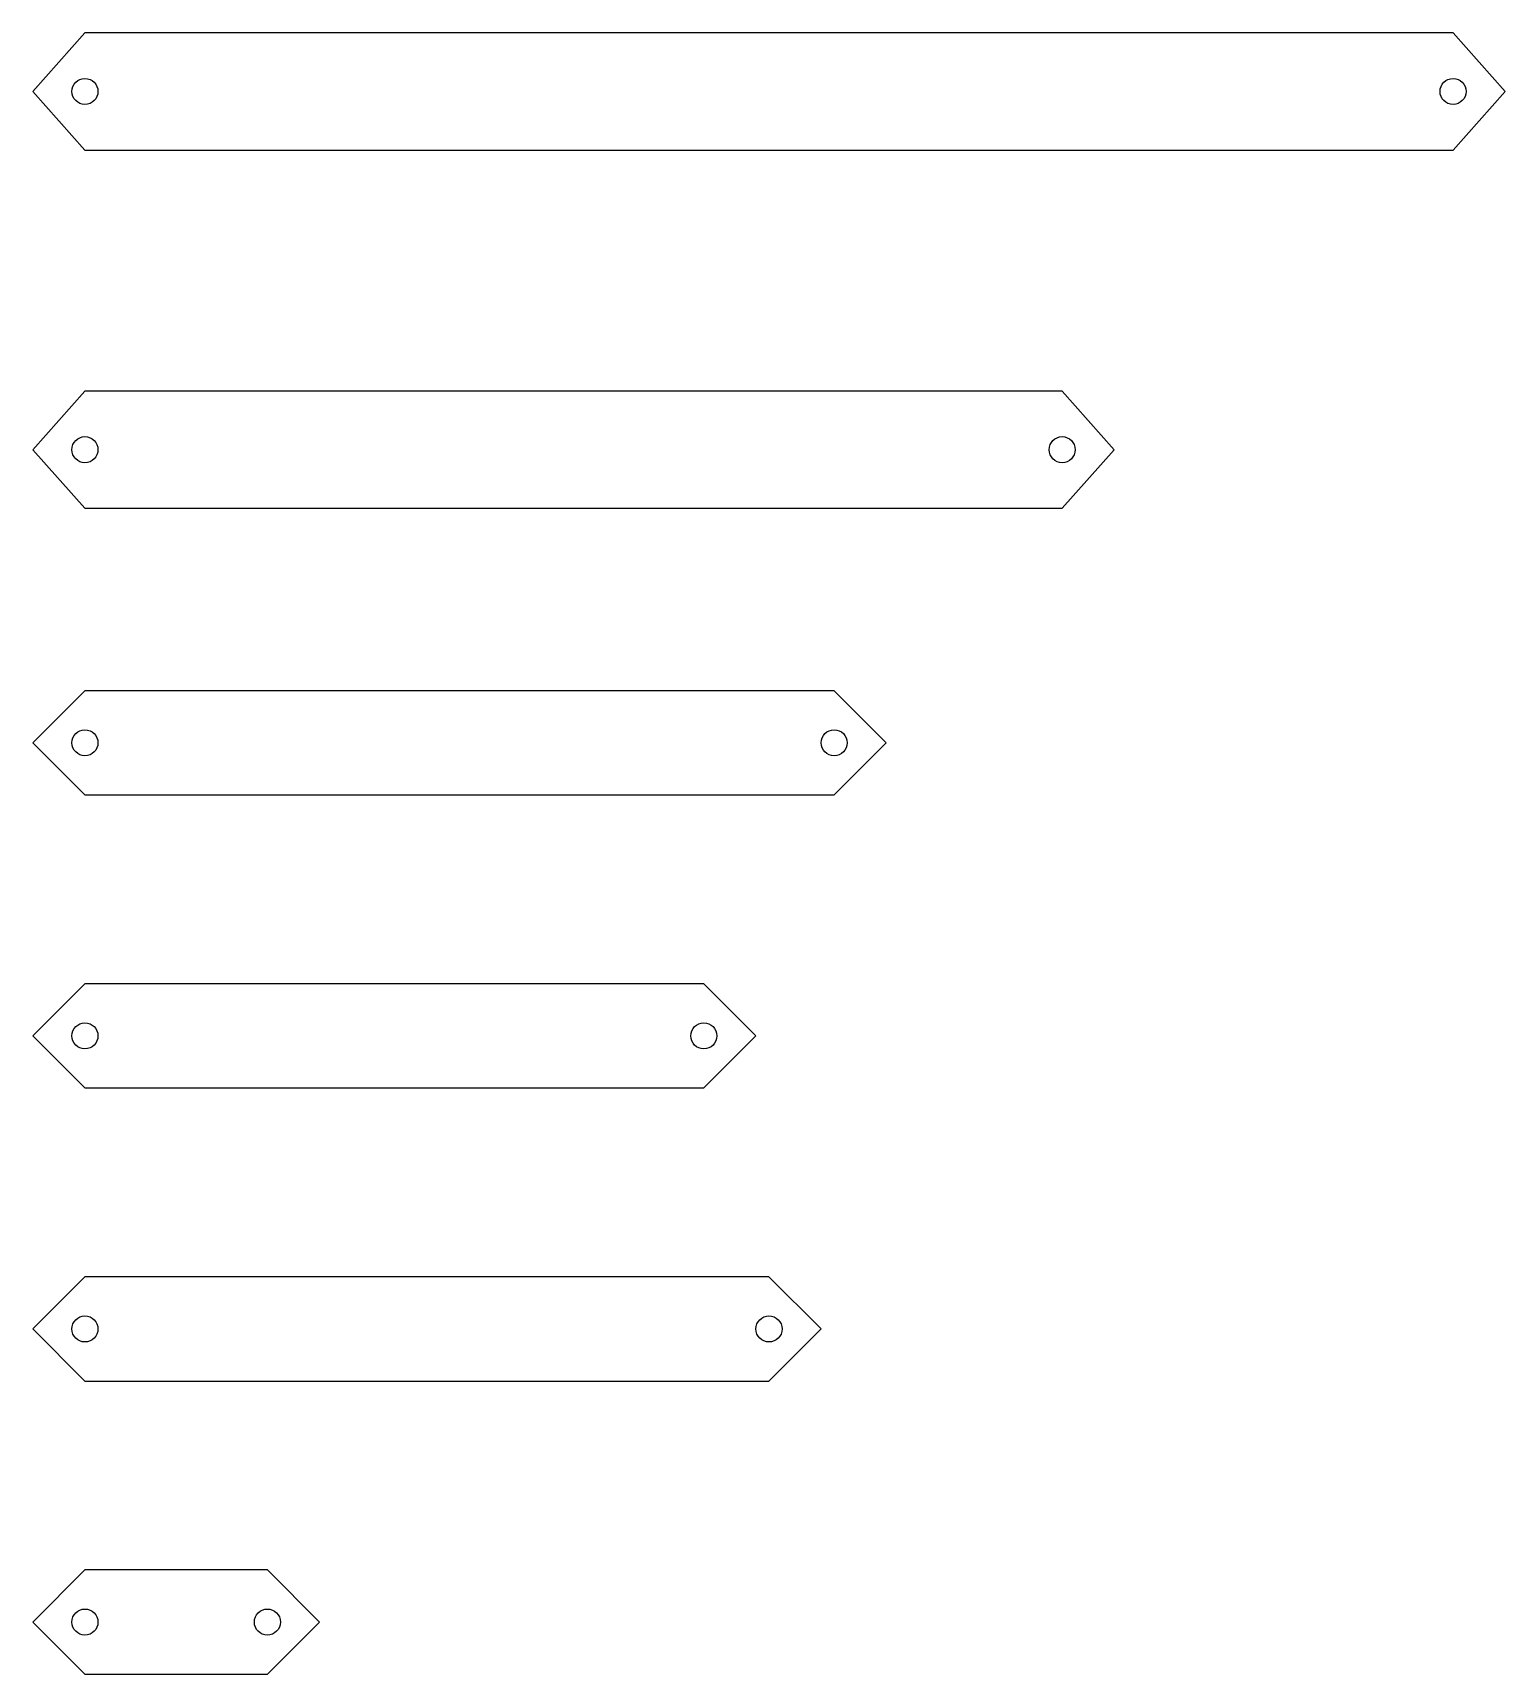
# Model space of a CAD drawing. Header units: metres. Extents: x -8 to 218, y -8 to 244.
import ezdxf

# ---------------------------------------------------------------- set-up
doc = ezdxf.new("R2010")
doc.units = ezdxf.units.M

msp = doc.modelspace()

# ---------------------------------------------------------------- linework, layer by layer
at = {"layer": 'L1_crank_28'}
for p, q in [((0, 8), (-8, 0)), ((28, 8), (0, 8)), ((36, 0), (28, 8)), ((-8, 0), (0, -8)), ((28, -8), (36, 0)), ((0, -8), (28, -8))]:
    msp.add_line(p, q, dxfattribs=at)
for centre in [(0, 0), (28, 0)]:
    msp.add_circle(centre, 2, dxfattribs=at)
at = {"layer": 'L2_coupler_105'}
for p, q in [((0, 53), (-8, 45)), ((105, 53), (0, 53)), ((113, 45), (105, 53)), ((-8, 45), (0, 37)), ((105, 37), (113, 45)), ((0, 37), (105, 37))]:
    msp.add_line(p, q, dxfattribs=at)
for centre in [(0, 45), (105, 45)]:
    msp.add_circle(centre, 2, dxfattribs=at)
at = {"layer": 'L3_thigh_95'}
for p, q in [((0, 98), (-8, 90)), ((95, 98), (0, 98)), ((103, 90), (95, 98)), ((-8, 90), (0, 82)), ((95, 82), (103, 90)), ((0, 82), (95, 82))]:
    msp.add_line(p, q, dxfattribs=at)
for centre in [(0, 90), (95, 90)]:
    msp.add_circle(centre, 2, dxfattribs=at)
at = {"layer": 'L4_shank_115'}
for p, q in [((0, 143), (-8, 135)), ((115, 143), (0, 143)), ((123, 135), (115, 143)), ((-8, 135), (0, 127)), ((115, 127), (123, 135)), ((0, 127), (115, 127))]:
    msp.add_line(p, q, dxfattribs=at)
for centre in [(0, 135), (115, 135)]:
    msp.add_circle(centre, 2, dxfattribs=at)
at = {"layer": 'L5_rear_rocker_150'}
for p, q in [((0, 189), (-8, 180)), ((150, 189), (0, 189)), ((158, 180), (150, 189)), ((-8, 180), (0, 171)), ((150, 171), (158, 180)), ((0, 171), (150, 171))]:
    msp.add_line(p, q, dxfattribs=at)
for centre in [(0, 180), (150, 180)]:
    msp.add_circle(centre, 2, dxfattribs=at)
at = {"layer": 'tail_rod_210'}
for p, q in [((0, 244), (-8, 235)), ((210, 244), (0, 244)), ((218, 235), (210, 244)), ((-8, 235), (0, 226)), ((210, 226), (218, 235)), ((0, 226), (210, 226))]:
    msp.add_line(p, q, dxfattribs=at)
for centre in [(0, 235), (210, 235)]:
    msp.add_circle(centre, 2, dxfattribs=at)

doc.saveas('drawing.dxf')
